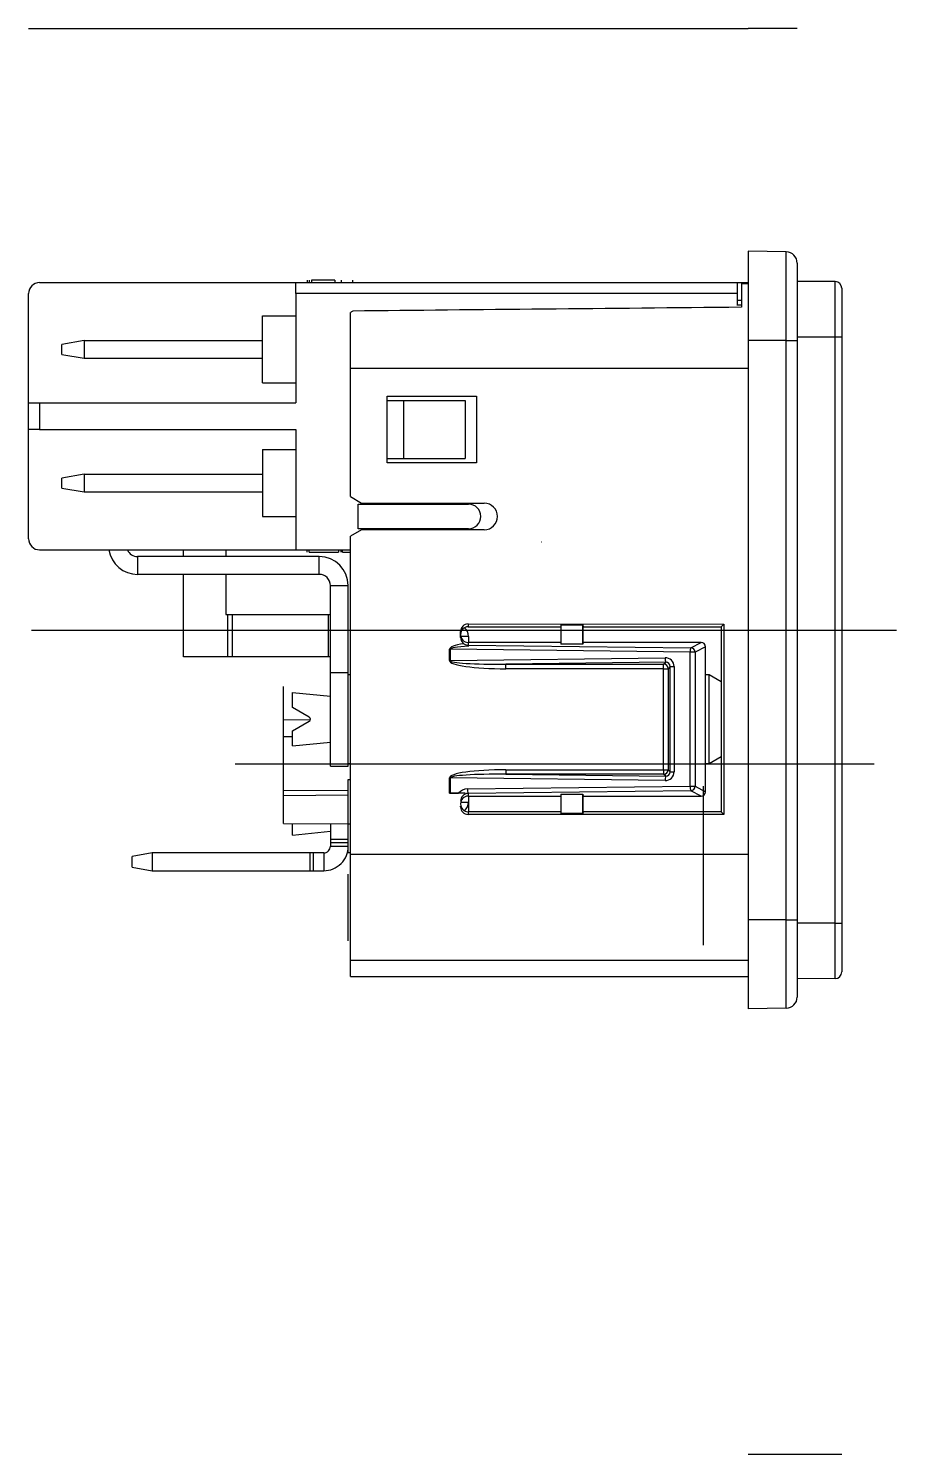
# Model space of a CAD drawing. Extents: x 0 to 164, y 0 to 125.
# Drawn here: x 68.53 to 97.72, y 73.43 to 121.39 of the extents above; entities that cross this region are included whole.
import ezdxf

# ---------------------------------------------------------------- set-up
doc = ezdxf.new("R2010")
doc.units = 0
doc.layers.get('0').update_dxf_attribs({"linetype": 'CONTINUOUS'})

msp = doc.modelspace()

# ---------------------------------------------------------------- linework, layer by layer
at = {"color": 7}
for points in [[(68.527222, 121.389308), (92.729476, 121.389308)], [(94.377925, 121.389308), (92.729476, 121.389308)], [(94.009817, 113.874001), (92.729476, 113.896353), (92.729476, 110.899167)], [(94.009817, 110.899167), (94.009817, 113.874001)], [(94.377925, 113.49941), (94.377925, 110.899167), (94.377925, 91.417477)], [(68.901869, 112.847336), (77.518771, 112.847336)], [(77.518771, 112.847336), (92.354826, 112.847336), (92.354826, 112.472689)], [(77.518771, 112.472689), (77.518771, 112.847336)], [(77.893418, 112.922266), (77.893418, 112.847336)], [(77.970157, 112.922266), (77.970157, 112.847336)], [(78.046899, 112.922266), (78.046899, 112.847336)], [(78.823543, 112.922266), (78.046899, 112.922266)], [(78.823543, 112.922266), (78.823543, 112.847336)], [(79.044512, 112.922266), (79.044512, 112.847336)], [(79.42821, 112.922266), (79.42821, 112.847336)], [(92.354826, 112.847336), (92.729476, 112.847336)], [(92.504686, 112.809871), (92.504686, 112.013623)], [(92.504686, 112.809871), (92.729476, 112.809871)], [(95.652906, 112.878123), (94.377925, 112.884812)], [(95.652906, 111.011562), (95.652906, 112.878123)], [(68.527222, 108.801138), (68.527222, 112.472689)], [(77.518771, 112.472689), (77.518771, 108.801138)], [(92.354826, 112.472689), (77.518771, 112.472689)], [(92.354826, 112.472689), (92.354826, 112.075108)], [(92.504686, 112.247899), (92.354826, 112.247899)], [(95.876516, 112.653339), (95.876516, 111.011562)], [(79.354545, 109.962548), (79.354545, 111.836427)], [(92.354826, 112.098039), (92.504686, 112.098039)], [(76.394826, 109.475506), (76.394826, 111.723391), (77.518771, 111.723391)], [(70.40046, 110.899167), (69.651163, 110.767045)], [(70.40046, 110.899167), (70.40046, 110.29973)], [(70.40046, 110.899167), (76.394826, 110.899167)], [(92.729476, 110.899167), (92.729476, 91.417477)], [(94.009817, 110.899167), (92.729476, 110.899167)], [(94.009817, 88.44264), (94.009817, 91.417477), (94.009817, 110.899167)], [(94.009817, 110.899167), (94.377925, 110.899167)], [(95.652906, 111.011562), (94.377925, 111.011562)], [(95.652906, 91.305082), (95.652906, 111.011562)], [(95.876516, 111.011562), (95.652906, 111.011562)], [(95.876516, 111.011562), (95.876516, 91.305082)], [(69.651163, 110.431852), (69.651163, 110.767045)], [(69.651163, 110.431852), (70.40046, 110.29973)], [(70.40046, 110.29973), (76.394826, 110.29973)], [(79.354545, 105.645612), (79.354545, 109.962548)], [(79.354545, 109.962548), (92.729476, 109.962548)], [(76.394826, 109.475506), (77.518771, 109.475506)], [(80.590884, 106.77804), (80.590884, 109.025928)], [(80.590884, 109.025928), (83.588067, 109.025928)], [(80.590884, 108.876068), (81.136908, 108.876068), (81.136908, 106.9279)], [(81.136908, 108.876068), (83.213417, 108.876068)], [(83.213417, 108.876068), (83.213417, 106.9279)], [(83.588067, 109.025928), (83.588067, 106.77804)], [(68.527222, 107.901984), (68.527222, 108.801138)], [(68.527222, 108.801138), (68.901869, 108.801138)], [(68.901869, 108.801138), (77.518771, 108.801138)], [(68.901869, 108.801138), (68.901869, 107.901984)], [(68.901869, 107.901984), (68.527222, 107.901984)], [(68.527222, 104.230434), (68.527222, 107.901984)], [(68.901869, 107.901984), (77.518771, 107.901984)], [(77.518771, 107.901984), (77.518771, 103.855787)], [(76.394826, 107.227617), (76.394826, 104.979731)], [(76.394826, 107.227617), (77.518771, 107.227617)], [(80.590884, 106.9279), (81.136908, 106.9279)], [(83.588067, 106.77804), (80.590884, 106.77804)], [(81.136908, 106.9279), (83.213417, 106.9279)], [(70.40046, 106.403393), (69.651163, 106.27127)], [(69.651163, 105.936078), (69.651163, 106.27127)], [(70.40046, 106.403393), (70.40046, 105.803955)], [(70.40046, 106.403393), (76.394826, 106.403393)], [(69.651163, 105.936078), (70.40046, 105.803955)], [(70.40046, 105.803955), (76.394826, 105.803955)], [(79.354545, 105.645612), (79.729195, 105.429308)], [(79.6168, 105.391843), (83.325812, 105.391843)], [(79.6168, 104.567616), (79.6168, 105.391843)], [(79.729195, 105.429308), (83.850319, 105.429308)], [(76.394826, 104.979731), (77.518771, 104.979731)], [(83.325812, 104.567616), (79.6168, 104.567616)], [(79.729195, 104.530154), (79.354545, 104.31385)], [(79.354545, 93.627898), (79.354545, 104.31385)], [(83.850319, 104.530154), (79.729195, 104.530154)], [(85.789917, 104.112507), (85.78351, 104.112507)], [(68.901869, 103.855787), (77.518771, 103.855787)], [(78.30553, 103.630997), (72.19519, 103.630997)], [(72.19519, 103.630997), (72.19519, 103.031562)], [(73.734826, 103.630997), (73.734826, 103.855787)], [(75.15849, 103.855787), (75.15849, 103.630997)], [(77.518771, 103.855787), (79.354545, 103.855787)], [(77.893418, 103.780857), (77.893418, 103.855787)], [(77.969816, 103.780857), (77.969816, 103.855787)], [(77.969816, 103.780857), (78.95301, 103.780857)], [(78.30553, 103.031562), (78.30553, 103.630997)], [(78.961951, 103.780857), (78.961951, 103.855787)], [(79.038346, 103.780857), (79.038346, 103.855787)], [(79.091449, 103.780857), (79.091449, 103.855787)], [(79.091449, 103.780857), (79.354545, 103.780857)], [(78.30553, 103.031562), (72.19519, 103.031562)], [(75.233417, 100.259166), (73.734826, 100.259166), (73.734826, 103.031562)], [(75.15849, 103.031562), (75.15849, 101.682828), (75.233417, 101.682828)], [(78.68018, 102.656912), (79.279615, 102.656912)], [(78.68018, 99.734659), (78.68018, 102.656912)], [(79.279615, 99.734659), (79.279615, 102.656912)], [(75.233417, 101.682828), (75.392367, 101.682828)], [(75.233417, 100.259166), (75.233417, 101.682828)], [(75.392367, 101.682828), (78.614341, 101.682828)], [(75.392367, 100.259166), (75.392367, 101.682828)], [(78.614341, 101.682828), (78.68018, 101.682828)], [(78.614341, 100.259166), (78.614341, 101.682828)], [(83.310936, 101.364586), (91.907984, 101.360917)], [(83.310936, 101.364586), (83.310936, 101.270716)], [(83.310936, 101.270716), (86.42429, 101.270716)], [(86.42429, 101.33627), (87.173576, 101.33627)], [(86.42429, 101.33627), (86.42429, 100.680654)], [(87.173576, 101.33627), (87.177245, 101.270716)], [(87.173576, 100.680654), (87.173576, 101.33627)], [(87.177239, 101.270716), (91.822826, 101.270716)], [(87.177239, 100.746209), (87.177239, 101.270716)], [(91.822826, 101.270716), (91.907984, 101.360911)], [(91.822826, 101.270716), (91.822826, 95.051562)], [(91.907984, 101.360911), (91.907984, 94.961367)], [(68.629457, 101.158321), (97.716981, 101.158321)], [(83.056067, 100.907199), (83.056067, 101.108853)], [(83.325812, 100.947769), (83.061872, 100.947769)], [(86.42429, 100.746209), (83.310936, 100.746209)], [(83.310936, 100.746209), (83.310936, 100.656609)], [(83.325812, 100.947769), (83.325812, 100.746209)], [(87.177239, 100.746209), (87.17357, 100.680654)], [(91.147615, 100.746209), (87.177239, 100.746209)], [(90.800022, 100.564336), (91.147615, 100.746209)], [(75.392367, 100.259166), (75.233417, 100.259166)], [(78.614341, 100.259166), (75.392367, 100.259166)], [(78.68018, 100.259166), (78.614341, 100.259166)], [(82.685543, 100.514496), (82.707161, 100.514496)], [(82.685543, 100.134509), (82.685543, 100.514496)], [(90.778477, 100.415046), (82.707153, 100.514496)], [(82.707153, 100.514496), (82.707153, 100.134509)], [(82.707153, 100.134509), (89.934059, 100.226643)], [(83.310936, 100.656609), (90.800022, 100.564336)], [(87.173576, 100.680654), (86.42429, 100.680654)], [(90.947889, 100.415046), (90.778477, 100.415046)], [(90.778477, 95.907229), (90.778477, 100.415046)], [(91.297314, 100.597878), (90.947889, 100.415046)], [(90.947889, 100.415046), (90.947889, 95.907229)], [(91.297314, 95.7244), (91.297314, 100.597878)], [(82.685543, 100.134509), (82.707161, 100.134509)], [(89.955669, 100.077353), (84.584819, 100.00888)], [(84.584819, 100.00888), (89.887196, 100.00888)], [(84.584819, 99.859593), (84.584819, 100.00888)], [(89.887196, 99.859593), (84.584819, 99.859593)], [(89.887196, 100.00888), (89.955669, 100.077353)], [(89.887196, 99.859593), (89.887196, 100.00888)], [(89.887196, 96.462685), (89.887196, 99.859593), (90.036486, 99.859593)], [(90.108814, 99.931921), (90.036486, 99.859593)], [(90.036486, 99.859593), (90.036486, 96.462685)], [(90.108814, 99.931921), (90.236492, 99.931921)], [(90.108814, 96.390357), (90.108814, 99.931921)], [(90.236492, 99.931921), (90.236492, 96.390357)], [(78.68018, 99.734659), (79.279615, 99.734659)], [(78.68018, 96.587616), (78.68018, 99.734659)], [(79.279615, 96.587616), (79.279615, 99.734659)], [(79.279615, 99.659729), (79.354545, 99.659729)], [(91.297314, 99.659729), (91.418207, 99.659729)], [(91.418207, 96.662546), (91.418207, 99.659729)], [(91.418207, 99.659729), (91.822826, 99.430446)], [(77.106659, 98.14152), (77.106659, 99.265465)], [(77.968348, 98.226029), (77.406376, 98.550483), (77.406376, 99.060292), (78.68018, 98.932914)], [(77.106659, 98.14152), (78.004882, 98.149366)], [(77.106659, 97.574756), (77.106659, 98.14152)], [(77.406376, 97.771792), (77.968348, 98.096246)], [(77.106659, 97.574756), (77.406376, 97.576167)], [(77.106659, 95.593915), (77.106659, 95.76204), (77.106659, 97.574756)], [(77.406376, 97.261983), (77.406376, 97.771792)], [(77.406376, 97.261983), (78.68018, 97.389364)], [(91.822826, 96.891832), (91.418207, 96.662546)], [(75.47864, 96.662546), (96.963862, 96.662546)], [(78.68018, 96.587616), (79.279615, 96.587616)], [(79.354545, 96.662546), (79.279615, 96.662546)], [(84.584819, 96.462685), (84.584819, 96.313395)], [(84.584819, 96.462685), (89.887196, 96.462685), (89.887196, 96.313395)], [(89.887196, 96.462685), (90.036486, 96.462685)], [(90.036486, 96.462685), (90.108814, 96.390357)], [(90.108814, 96.390357), (90.236492, 96.390357)], [(91.418207, 96.662546), (91.297314, 96.662546)], [(91.418207, 96.662546), (91.822826, 96.662546)], [(79.279615, 96.136597), (79.354545, 96.136597)], [(79.279615, 94.639447), (79.279615, 96.136597)], [(82.685543, 96.187769), (82.707161, 96.187769)], [(82.685543, 95.670205), (82.685543, 96.187769)], [(82.707153, 96.187769), (82.707153, 95.670335)], [(89.934059, 96.095635), (82.707153, 96.187769)], [(84.584819, 96.313395), (89.955669, 96.244922)], [(89.887196, 96.313395), (84.584819, 96.313395)], [(89.955669, 96.244922), (89.887196, 96.313395)], [(77.106659, 95.76204), (79.279615, 95.772905)], [(77.106659, 94.659065), (77.106659, 95.593915), (79.279615, 95.61288)], [(83.213902, 95.669979), (82.685543, 95.670205)], [(82.707153, 95.670335), (82.985923, 95.673778)], [(83.289391, 95.814957), (90.778477, 95.907229)], [(90.800022, 95.757942), (83.310936, 95.665667)], [(83.310936, 95.665667), (83.310936, 95.576067)], [(83.310936, 95.576067), (86.42429, 95.576067)], [(83.325812, 95.576067), (83.325812, 95.374506)], [(86.42429, 95.641624), (87.173576, 95.641624)], [(86.42429, 95.641624), (86.42429, 94.986005)], [(87.173576, 95.641624), (87.177245, 95.576067)], [(87.173576, 94.986005), (87.173576, 95.641624)], [(87.177239, 95.576067), (91.147615, 95.576067)], [(87.177239, 95.051562), (87.177239, 95.576067)], [(90.778477, 95.907229), (90.947889, 95.907229)], [(91.147615, 95.576067), (90.800022, 95.757942)], [(90.947889, 95.907229), (91.297314, 95.7244)], [(91.230882, 90.564768), (91.230882, 95.905087)], [(83.056067, 95.213425), (83.056067, 95.238176)], [(83.061872, 95.374506), (83.325812, 95.374506)], [(86.42429, 95.051562), (83.310936, 95.051562)], [(83.310936, 95.051562), (83.310936, 94.95769)], [(91.907984, 94.961367), (83.310936, 94.957698)], [(83.325812, 95.374506), (83.325812, 95.051562)], [(87.173576, 94.986005), (86.42429, 94.986005)], [(87.177239, 95.051562), (87.17357, 94.986005)], [(91.822826, 95.051562), (87.177239, 95.051562)], [(91.822826, 95.051562), (91.907984, 94.961367)], [(77.106659, 94.659065), (79.279615, 94.640099)], [(77.406376, 94.2648), (77.406376, 94.656448)], [(78.68018, 94.645335), (78.68018, 94.11494)], [(79.279615, 94.11494), (79.279615, 94.639447)], [(79.279615, 94.639447), (79.354545, 94.639447)], [(77.406376, 94.2648), (78.68018, 94.392181)], [(79.279615, 94.11494), (78.68018, 94.11494)], [(78.68018, 94.11494), (78.68018, 94.002548)], [(78.68018, 94.002548), (78.68018, 93.890153)], [(79.279615, 94.002548), (78.68018, 94.002548)], [(79.279615, 94.002548), (79.279615, 94.11494)], [(79.279615, 93.890153), (79.279615, 94.002548)], [(72.685811, 93.665363), (72.011447, 93.546454)], [(72.011447, 93.184837), (72.011447, 93.546454)], [(72.685811, 93.665363), (72.685811, 93.065926)], [(78.004286, 93.665363), (72.685811, 93.665363)], [(78.004286, 93.065926), (78.004286, 93.665363)], [(78.116681, 93.665363), (78.004286, 93.665363)], [(78.45539, 93.665363), (78.116681, 93.665363)], [(78.116681, 93.065926), (78.116681, 93.665363)], [(78.45539, 93.665363), (78.45539, 93.065926)], [(78.68018, 93.890153), (79.279615, 93.890153)], [(79.354545, 93.665363), (79.279615, 93.665363), (79.279615, 93.890153)], [(79.354545, 93.627898), (92.729476, 93.627898)], [(79.354545, 90.05543), (79.354545, 93.627898)], [(72.011447, 93.184837), (72.685811, 93.065926)], [(72.685811, 93.065926), (78.004286, 93.065926)], [(78.004286, 93.065926), (78.116681, 93.065926)], [(78.116681, 93.065926), (78.45539, 93.065926)], [(79.279615, 91.829589), (79.279615, 92.953534)], [(79.279615, 90.705645), (79.279615, 91.829589)], [(92.729476, 91.417477), (92.729476, 88.420294)], [(94.009817, 91.417477), (92.729476, 91.417477)], [(94.009817, 91.417477), (94.377925, 91.417477)], [(94.377925, 91.417477), (94.377925, 88.817231)], [(95.652906, 91.305082), (94.377925, 91.305082)], [(95.652906, 89.438518), (95.652906, 91.305082), (95.876516, 91.305082)], [(95.876516, 91.305082), (95.876516, 89.663305)], [(79.354545, 89.506773), (79.354545, 90.05543)], [(79.354545, 90.05543), (92.729476, 90.05543)], [(79.354545, 89.506773), (92.729476, 89.506773)], [(95.652906, 89.438518), (94.377925, 89.431858)], [(94.009817, 88.44264), (92.729476, 88.420288)], [(95.876516, 73.434379), (92.729476, 73.434379)]]:
    msp.add_lwpolyline(points, dxfattribs=at)
for points in [[(94.377925, 113.49941), (94.377925, 113.703773), (94.214148, 113.870434), (94.009817, 113.874001)], [(68.901869, 112.847336), (68.694957, 112.847335), (68.527222, 112.6796), (68.527222, 112.472689)], [(95.876516, 112.653339), (95.876516, 112.777026), (95.776591, 112.877475), (95.652906, 112.878123)], [(79.43092, 111.886682), (79.405125, 111.870109), (79.379665, 111.853356), (79.354545, 111.836427)], [(92.504686, 112.013623), (88.008694, 111.972606), (83.648657, 111.930272), (79.43092, 111.886682)], [(83.737925, 104.97973), (83.737925, 105.207334), (83.553416, 105.391843), (83.325812, 105.391843)], [(84.299393, 104.979731), (84.299393, 105.227829), (84.098417, 105.42903), (83.850319, 105.429308)], [(83.325812, 104.567616), (83.553416, 104.567616), (83.737925, 104.752126), (83.737925, 104.97973)], [(83.850319, 104.530154), (84.098417, 104.530432), (84.299393, 104.731633), (84.299393, 104.979731)], [(68.527222, 104.230434), (68.527222, 104.023522), (68.694957, 103.855787), (68.901869, 103.855787)], [(71.232703, 103.855787), (71.306566, 103.381391), (71.715079, 103.031562), (72.19519, 103.031562)], [(71.851819, 103.855787), (71.911406, 103.719254), (72.046222, 103.630997), (72.19519, 103.630997)], [(79.279615, 102.656912), (79.279614, 103.194884), (78.843502, 103.630996), (78.30553, 103.630997)], [(78.570448, 102.92183), (78.500188, 102.992091), (78.404894, 103.031563), (78.30553, 103.031562)], [(78.68018, 102.656912), (78.680181, 102.756276), (78.640709, 102.85157), (78.570448, 102.92183)], [(83.130723, 101.289722), (83.082923, 101.24176), (83.056067, 101.176696), (83.056067, 101.108853)], [(83.130723, 101.195775), (83.082922, 101.147792), (83.056067, 101.082717), (83.056067, 101.014873)], [(83.310936, 101.364586), (83.243351, 101.364615), (83.178523, 101.337684), (83.130723, 101.289722)], [(83.310936, 101.270716), (83.24335, 101.270716), (83.178523, 101.243758), (83.130723, 101.195775)], [(83.325812, 100.947769), (83.325812, 101.060624), (83.27494, 101.167467), (83.187331, 101.238607)], [(83.056067, 101.002051), (83.056067, 100.934208), (83.082922, 100.869133), (83.130723, 100.82115)], [(83.056067, 100.9104), (83.056196, 100.842943), (83.083124, 100.778302), (83.130924, 100.730703)], [(83.130723, 100.82115), (83.178523, 100.773167), (83.24335, 100.746208), (83.310936, 100.746209)], [(83.130924, 100.730703), (83.178724, 100.683105), (83.243479, 100.656452), (83.310936, 100.656609)], [(91.297314, 100.597878), (91.297314, 100.680132), (91.230627, 100.746209), (91.147615, 100.746209)], [(83.157466, 100.698976), (82.852326, 100.649049), (82.685543, 100.583851), (82.685543, 100.514496)], [(83.334132, 100.614673), (82.932968, 100.591322), (82.706667, 100.555164), (82.707153, 100.514496)], [(83.334132, 100.614673), (83.32758, 100.638675), (83.319389, 100.65348), (83.310933, 100.656609)], [(89.934059, 100.226643), (89.929725, 100.175881), (89.937122, 100.124801), (89.955678, 100.077353)], [(90.236492, 99.931921), (90.236491, 100.097186), (90.101459, 100.228777), (89.934059, 100.226643)], [(90.800022, 100.564336), (90.781494, 100.516882), (90.774126, 100.465802), (90.778488, 100.415046)], [(90.947889, 100.415046), (90.946929, 100.496545), (90.881507, 100.562596), (90.800022, 100.564336)], [(82.685543, 100.134509), (82.685542, 99.978986), (83.510375, 99.859593), (84.584819, 99.859593)], [(82.707153, 100.134509), (82.706168, 100.056734), (83.521619, 100.002175), (84.584819, 100.00888)], [(90.036486, 99.859593), (90.035757, 99.941739), (89.969342, 100.008152), (89.887196, 100.00888)], [(90.108814, 99.931921), (90.109436, 100.015177), (90.041059, 100.080111), (89.955669, 100.077353)], [(78.005813, 98.161138), (78.005813, 98.187908), (77.991532, 98.212644), (77.968348, 98.226029)], [(77.968348, 98.096246), (77.991532, 98.109631), (78.005813, 98.134368), (78.005813, 98.161138)], [(84.584819, 96.462685), (83.510375, 96.462685), (82.685542, 96.343292), (82.685543, 96.187769)], [(89.887196, 96.313395), (89.969343, 96.314123), (90.035758, 96.380538), (90.036486, 96.462685)], [(89.934059, 96.095635), (90.101459, 96.093502), (90.236491, 96.225092), (90.236492, 96.390357)], [(89.955669, 96.244922), (90.04106, 96.242165), (90.109438, 96.3071), (90.108814, 96.390357)], [(84.584819, 96.313395), (83.521634, 96.3201), (82.706188, 96.265543), (82.707153, 96.187769)], [(89.955669, 96.244922), (89.937114, 96.197475), (89.929717, 96.146397), (89.934051, 96.095635)], [(82.685543, 95.670205), (82.692778, 95.670202), (82.700003, 95.670246), (82.707161, 95.670335)], [(83.289391, 95.814957), (83.173294, 95.813526), (83.062769, 95.762105), (82.985923, 95.673769)], [(83.130723, 95.586819), (83.082922, 95.537674), (83.056067, 95.471776), (83.056067, 95.403629)], [(83.130723, 95.501126), (83.082922, 95.453143), (83.056067, 95.388068), (83.056067, 95.320224)], [(83.310936, 95.665667), (83.24335, 95.664327), (83.178523, 95.635964), (83.130723, 95.586819)], [(83.310936, 95.576067), (83.24335, 95.576067), (83.178523, 95.549109), (83.130723, 95.501126)], [(83.289391, 95.814957), (83.285029, 95.764201), (83.292397, 95.713121), (83.310925, 95.665667)], [(90.778477, 95.907229), (90.774115, 95.856474), (90.781483, 95.805396), (90.80001, 95.757942)], [(90.800022, 95.757942), (90.881506, 95.759682), (90.946928, 95.825732), (90.947889, 95.907229)], [(91.147615, 95.576067), (91.230628, 95.576067), (91.297315, 95.642145), (91.297314, 95.7244)], [(83.056067, 95.213425), (83.056066, 95.145581), (83.082922, 95.080517), (83.130722, 95.032554)], [(83.056067, 95.307403), (83.056067, 95.239559), (83.082923, 95.174485), (83.130724, 95.126503)], [(83.130722, 95.032554), (83.178523, 94.984592), (83.24335, 94.957661), (83.310936, 94.95769)], [(83.130724, 95.126503), (83.178524, 95.07852), (83.243351, 95.051562), (83.310936, 95.051562)], [(83.187331, 95.083671), (83.274939, 95.154811), (83.325812, 95.261652), (83.325812, 95.374506)], [(78.45539, 93.665363), (78.515008, 93.665363), (78.572185, 93.689046), (78.614341, 93.731202)], [(78.614341, 93.731202), (78.656497, 93.773359), (78.68018, 93.830535), (78.68018, 93.890153)], [(79.038205, 93.307337), (79.192778, 93.46191), (79.279615, 93.671555), (79.279615, 93.890153)], [(78.45539, 93.065926), (78.673988, 93.065926), (78.883633, 93.152764), (79.038205, 93.307337)], [(95.652906, 89.438518), (95.776592, 89.439167), (95.876517, 89.539617), (95.876516, 89.663305)], [(94.009817, 88.44264), (94.214148, 88.446208), (94.377925, 88.612868), (94.377925, 88.817231)]]:
    msp.add_open_spline(points, degree=3, dxfattribs=at)

doc.saveas('drawing.dxf')
